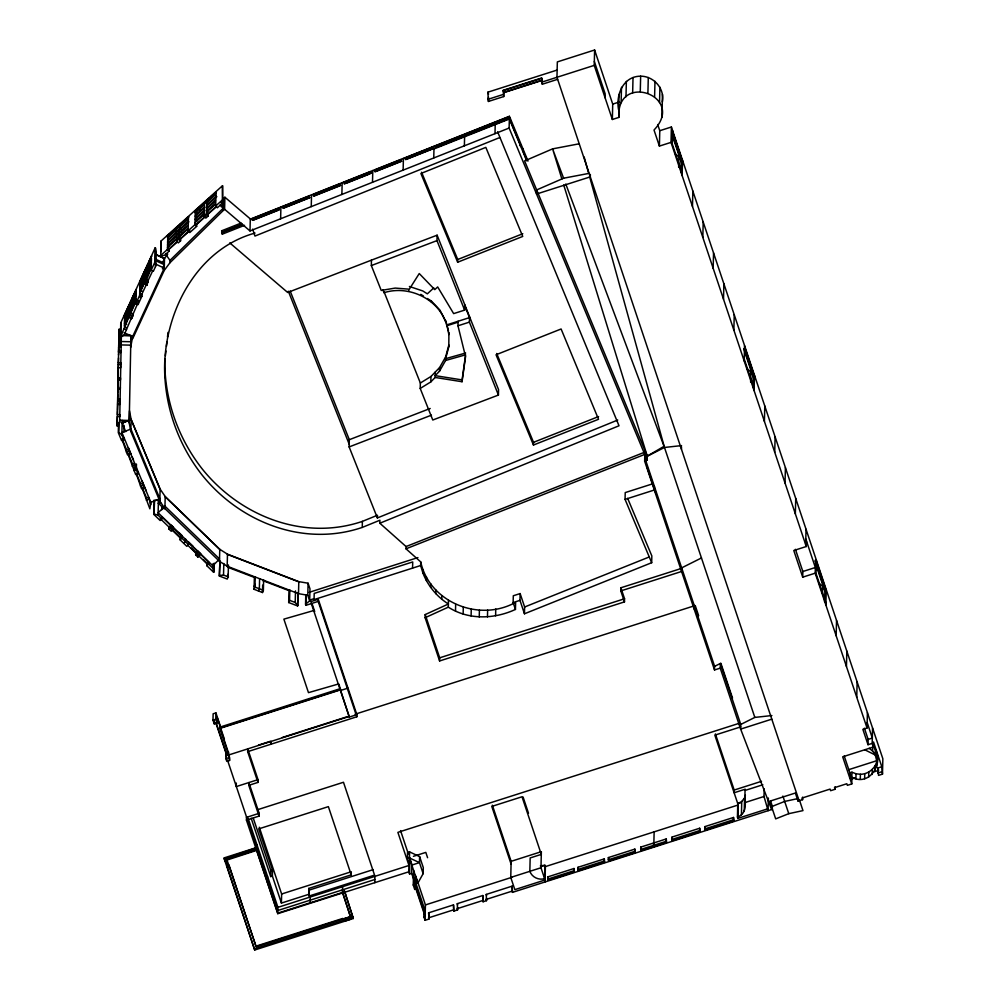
<?xml version="1.0" encoding="UTF-8"?>
<svg xmlns="http://www.w3.org/2000/svg" width="1000" height="1000" viewBox="0 0 1000 1000"><rect width="100%" height="100%" fill="white"/><g stroke="black" fill="none" stroke-linecap="round" stroke-linejoin="round"><path stroke-width="1.5" d="M465.637 353.025L445.625 358.663L448.8 346.8L448.913 332.713L448.862 334.525L446.675 324.012L448.537 331.262M659.4 146.088L659.775 130.712L671.4 127L671.025 142.375L659.4 146.088L654.013 130.013C686.325 95.975 616.337 71.15 618.812 117.413L612.35 119.475L594.237 65.375L594.612 50L557.337 61.913L556.962 77.287L799.112 800.775M662.337 101.9C664.938 88.812 653.85 76.1 640.65 76.188C623.35 76.125 615.55 94.838 618.612 109.838M119.712 419.663L119.65 422.55L117.15 425.95L117.325 416.575L119.763 416.625L119.8 414.65L117.375 414.6L119.05 329.312L121.425 332.812M119.65 422.55L121.325 337.025M314.088 598.663L310.75 599.725L310.7 601.663L318.25 599.25L318.188 601.388L305.925 605.312L305.55 604.212L309.675 600.875L307.787 595.25L298.512 593.675L227.175 566.225L219.475 561.325L164.9 508.575L159.812 501.125L130.838 431.413L129.2 422.837L130.925 335.7L121.35 335.487M118.588 350.45L118.537 352.425L120.962 352.475L121.013 350.5M118.612 349.588L118.663 347.163M118.688 346.312L119.05 329.312M117.9 387.1L117.85 389.075L120.275 389.125L120.325 387.137M117.912 386.225L117.975 383.812M118 382.962L118.15 374.675M118.162 373.812L118.312 368.125M118.325 367.75L118.3 365.725M118.375 364.875L118.438 362.2M118.375 361.812L118.513 357.95M118.562 355L118.588 353.7M118.612 352.125L118.675 349.45M118.7 347.875L118.75 345.2M117.15 425.95L117.45 411.325M117.475 410.462L117.613 404.775M117.625 404.438L117.613 402.375M117.675 401.562L117.737 398.888M117.688 398.462L117.825 394.637M117.837 393.075L117.9 390.4M117.925 388.825L117.975 386.15M118 384.575L118.062 381.9M121.312 337.15L121.062 347.275L119.288 343.8L119.637 329.325M138.912 300.525L124.075 335.125L120.412 337.287L120.763 322.825L155.137 247.875L155.912 252L155.55 266.462L153.387 271.2L151.163 270.225L151.213 268.25L144.775 284.163L146.988 285.138L148.312 280.375L146.1 279.4M123.912 437.762L123.863 439.738L121.613 440.637L118.287 432.625L118.5 423.938M120.938 337.525L120.763 322.825M123.863 439.738L121.862 434.925L118.825 432.413L119.075 422.287M120.725 365.775L120.675 367.75L118.25 367.7M120.037 402.425L119.987 404.4L117.562 404.35M120.412 337.287L129.5 315.613L129.45 317.587L131.662 318.562L132.938 315.788L132.988 313.8L130.762 312.825L135.887 301.675L135.838 303.65L138.05 304.625L141.875 296.288L141.925 294.312L139.713 293.337L144.825 282.175L144.775 284.163M129.512 314.75L129.575 312.325L124.462 323.488L124.4 325.9L135.9 300.812L135.963 298.4L130.85 309.55L130.787 311.962M121.862 434.925L122.212 420.462L123.375 423.25M123.912 432.113L124.012 427.55M124.038 426.312L124.062 425.425M129.775 451.925L129.725 453.913L127.475 454.8L122.238 440.075M129.6 311.475L129.65 309.062L124.537 320.213L124.475 322.625L135.988 297.538L136.05 295.125L130.925 306.275L130.875 308.688M129.675 308.188L129.738 305.775L124.612 316.938L124.562 319.35L136.062 294.25L136.125 291.837L131.012 303L130.95 305.413M129.45 317.587L130.762 312.825M131.662 318.562L131.713 316.588M129.725 453.913L128.613 449.1L126.35 450M129.2 422.837L129.488 410.8L131.125 419.375L160.113 489.087L165.2 496.538L219.762 549.288L227.475 554.188L298.8 581.638L308.087 583.212L309.975 588.837L309.675 600.875M124.1 335.325L130.938 335.475L130.638 347.512L132.688 336.488L164.262 268.1L155.612 264.1M130.838 431.413L131.125 419.375M137.988 471.75L137.938 473.725L135.688 474.613L127.525 452.825M134.137 467.825L134.075 470.712L136.325 469.825L136.463 464.038M137.938 473.725L134.425 465.25L134.475 463.275L132.225 464.162M135.838 303.65L139.662 295.312L139.713 293.337M139.787 290.062L139.725 292.475L144.85 281.312L144.9 278.9L139.787 290.062L142 291.038M143.863 485.913L143.812 487.887L141.562 488.775L136.325 474.05M146.988 285.138L147.037 283.15L140.188 297.725M143.812 487.887L142.688 483.088L140.438 483.975M150.863 501.825L149.863 508.812L141.613 486.8M150.787 504.725L148.562 497.25L146.312 498.137M151.163 270.225L154.787 262.337L155.137 247.875M155.55 266.462L155.662 248.1M150.5 504.263L150.575 501.362M214.213 563.188L213.6 572.275L206.788 565.675L208.487 563.987L208.538 562.013L199.65 553.4L199.6 555.375L197.887 557.075L195.675 554.925L197.387 553.237L197.438 551.263L188.538 542.65L188.487 544.625L186.788 546.312L180.138 539.888L181.85 538.2L181.9 536.213L173 527.612L172.95 529.587L171.25 531.275L169.037 529.138L170.738 527.438L170.787 525.462L161.9 516.862L161.85 518.837L160.138 520.525L153.863 514.438L154.213 499.975M204.825 213.875L195.05 222.65L196.688 224.4L196.65 226.375L189.775 232.562L188.125 230.812L188.175 228.837L178.975 237.113L180.625 238.863L180.575 240.837L178.287 242.9L176.637 241.15L176.688 239.175L167.488 247.45L169.137 249.2L169.088 251.175L164.638 255.188L160.787 256.188L160.75 241.3L222.525 185.7L222.575 200.575L221.225 204.25L217.325 207.763L215.675 206.012L215.725 204.037L206.537 212.312L206.488 214.288L208.137 216.038L205.837 218.1L204.2 216.35L204.237 214.375M153.863 514.438L154.588 501.012M160.9 251.85L160.75 241.3M161.85 518.837L158.075 515.175L158.425 500.712L155.887 499.95M132.625 338.85L164.2 270.475L164.5 258.438L167.775 254.025M159.812 501.125L160.113 489.087M169.088 251.175L167.45 249.425L167.488 247.45M176.713 238.312L176.762 235.9L167.575 244.175L167.512 246.588L188.2 227.975L188.25 225.562L179.062 233.837L179 236.25M176.788 235.037L176.85 232.625L167.65 240.9L167.587 243.312L188.275 224.7L188.337 222.288M176.875 231.75L176.925 229.338L167.738 237.613L167.675 240.037L188.35 221.412L188.412 219L179.225 227.275L179.163 229.688M161.812 509.75L161.887 506.712M164.2 270.475L169.938 262.75L169.988 260.387L165.575 254.088M164.9 508.575L165.2 496.538M173.775 230.062L173.738 231.363L175.9 229.425L175.938 228.125L173.775 230.062L175.425 231.812M169.037 529.138L169.075 527.15L170.787 525.462M180.575 240.837L178.925 239.088L178.975 237.113M179.075 232.975L179.137 230.562L188.912 221.788M180.138 539.888L180.188 537.913L181.9 536.213M185.5 538.775L185.438 541.663L183.725 543.362M194.975 210.987L194.938 212.288L197.1 210.338L197.138 209.037L194.975 210.987L196.625 212.738M196.65 226.375L195 224.625L195.05 222.65M204.9 210.613L195.125 219.375L195.062 221.788L204.262 213.512L204.325 211.088M204.975 207.325L195.212 216.1L195.15 218.512L204.338 210.238L204.4 207.825M195.287 212.812L195.225 215.225L204.425 206.95L204.488 204.537L195.287 212.812L196.938 214.562M198.162 208.113L198.137 209.412L200.3 207.463L200.325 206.163L198.162 208.113L199.812 209.862M195.675 554.925L195.725 552.95L197.438 551.263M197.887 557.075L197.938 555.087L206.825 563.7L206.788 565.675M206.612 209.025L206.55 211.45L215.75 203.162L215.812 200.75L206.612 209.025L208.263 210.787M216.85 196.65L206.688 205.763L206.637 208.175L215.825 199.9L215.888 197.475M206.775 202.475L206.713 204.887L215.912 196.612L215.975 194.2L206.775 202.475L208.425 204.225M208.137 216.038L208.175 214.062L206.537 212.312M214.137 193.738L214.112 195.037L216.275 193.088L216.3 191.788L214.137 193.738L215.787 195.487M214 571.875L212.8 568.162L212.9 563.812M222.575 200.575L222.525 185.7M244.55 225.325L222.312 234.163L221.663 230.8L241.125 223.075M213.6 572.275L213.812 563.587M222.312 234.163L221.663 230.8M169.938 262.75L223.375 210.375L223.663 198.337L224.9 197.237L250.3 218.9L250 230.938L509.125 128.05L509.412 116.287L250.287 219.175M223.375 210.375L224.6 209.275L224.9 197.237M224.425 739.3L217.15 717.575L217.013 722.975L214.237 723.863L212.987 720.125L213.137 713.8L215.925 712.9L220.875 727.712M214.237 723.863L214.325 719.812M219.475 561.325L219.762 549.288M217.013 722.975L215.763 719.237L215.925 712.9M219.363 576.038L219.925 561.038L219.363 576.038L227.262 579.062L228.137 576.838L228.438 564.963M228.475 576.962L223.525 575.075L223.812 563.5M340.487 688.587L219.875 727.138L219.838 728.438L340.462 689.887L339 684.15M227.175 566.225L227.475 554.188M340.475 689.525L219.85 728.075L229.638 757.688L229.562 760.462L226.775 761.35L225.863 758.625L226.025 752.3L216.112 722.675M351.213 919.163L342.488 891.825L344.562 891.162L353.3 918.5L254.713 950L224.262 859.025L224.288 857.85L256.1 847.675L256.775 849.725L224.975 859.887L224.95 861.062M227 867L228.038 866.663L226 860.362L256.762 850.35L256.9 844.562M229.562 760.462L228.75 753.65L225.963 754.55M227 867.175L227.025 866L229.112 865.337L256.125 946.75L350.538 916.587M227.037 860.037L256.125 946.75M228.038 866.663L226 860.362M229.112 865.337L228.05 866.488M236.312 783.05L236.225 786.6L258.025 779.638L247.725 748.888L247.662 751.663L257.95 782.412L248.787 785.337L259.088 816.087L246.45 820.125L277.762 913.675L408.812 871.8L408.975 865.475L397.887 832.362L739.325 723.263M252.288 218.637L252.25 220.35L278.663 209.862L278.7 208.15L252.288 218.637L252.975 220.287L279.387 209.8L278.7 208.15M246.45 820.125L246.525 816.988M248.787 785.337L248.863 782.562L259.15 813.312L259.088 816.087M263.625 579.9L263.375 590.312L262.488 592.525L254.075 589.3L254.363 577.425L227.55 567.188M254.075 589.3L254.95 587.087L255.212 576.737M259.613 578.65L259.363 588.775L258.488 590.988M256.1 847.675L256.062 848.863L224.262 859.025M262.488 592.525L262.675 585.087M257.95 782.412L258.025 779.638M254.713 950L227.025 866M280.625 218.775L280.912 207.025M282.913 206.475L282.875 208.188L309.288 197.7L309.325 195.987L282.913 206.475L283.6 208.125L310.012 197.65M267.275 881.75L267.413 875.962M271.1 744.175L271.163 741.388M258.05 809.562L343.475 782.262L374.55 875.113L309.137 896.012L308.738 888.425L351.213 874.85L328.375 806.637L258.725 828.888L272.525 870.1L272.375 876.062L270.712 876.587L270.85 870.638L253.263 818.1M277.762 913.675L277.913 907.35L248.075 818.188M298.15 592.4L297.613 605.95L288.688 602.537L288.975 590.638L262.787 580.625M308.587 894.388L281.413 903.075L281.637 894L259.288 827.237M288.688 602.537L289.575 600.325L289.825 589.913M297.825 605.413L295.212 602.475L295.5 590.9M297.613 605.95L297.938 592.925M298.512 593.675L298.8 581.638M311.25 206.612L311.537 194.862M313.538 194.312L313.5 196.025L339.913 185.538L339.95 183.825L313.538 194.312L314.225 195.975L340.637 185.487L339.95 183.825M305.55 604.212L305.775 595.188M305.925 605.312L306.175 594.775M307.787 595.25L308.087 583.212M309.137 896.012L308.738 888.425M310.113 903.337L310.262 897.013M341.875 194.462L342.163 182.7M344.162 182.162L344.125 183.863L370.525 173.375L370.575 171.675L344.162 182.162L344.85 183.812M617.737 420.037L377.388 517.95L349.137 446.925L349.312 439.7L290.163 291.025M344.288 918.575L344.963 920.987L351.213 918.988L342.475 892.463L342.612 886.675M344.562 891.162L353.3 918.5M318.25 599.25L356.863 714.638L349.325 717.05L340.462 689.887M344.963 921.162L344.988 919.987L254.737 948.825M351.213 874.85L351.287 871.737M350.562 915.95L350.538 916.762L344.288 918.763M247.662 751.663L356.812 716.775L356.863 714.638M255.037 233.062C197.188 249.037 164.9 310.85 164.587 367.887A181.225 177.338 1.4 0 0 201.788 474.637C239.575 522.062 303.288 547.475 362.25 527.425L362.4 521.375L377.463 515.237L377.388 517.95M372.5 182.3L372.788 170.538M464.75 304.688L464.625 310.113L453.65 313.612L437.675 286.938L434.775 289.625L419.25 273.55L409.338 289.188L395.2 288.087L381.225 290.425L371.337 265.562L371.463 260.138L437.113 235.188L498.55 389.637L498.425 395.062L432.775 420.012L420.213 388.438L420.35 383.013L384.05 291.788L384.038 292.688C409.125 284.738 439.325 299.225 446.65 324.913L469.513 317.613L464.738 305.587M374.787 170L374.75 171.713L401.15 161.225L401.2 159.512L374.787 170L375.475 171.65L401.887 161.163M514.188 603.112C478.387 621.875 429.538 602.25 420.712 561.9L406 548.812L406.062 546.55L379.825 523.225L379.9 520.225L362.25 527.425M374.8 882.675L374.963 876.338M403.125 170.138L403.413 158.387M405.412 157.838L405.375 159.55L431.775 149.062L431.825 147.35L405.412 157.838L406.1 159.488L432.512 149L431.825 147.35M408.875 291.375L408.9 290.462M412.562 568.112L412.725 561.938L314.212 593.413L314.062 599.6L420.625 565.538L420.712 561.9M420.788 295.262L420.8 294.35L423.438 296.012M411.275 862.7L409.188 863.363L407.388 857.975L407.512 852.575L409.6 851.912L419.613 856.6L423.3 867.613L423.15 873.65L417.863 883.088L409.45 857.95L409.6 851.912M409.188 863.363L409.25 860.662M407.388 857.975L409.462 857.312L411.85 864.438L411.637 873.325L409.55 874L409.825 862.562M414.712 889.412L414.837 884.1L416.075 883.713L415.95 889.013L414.712 889.412L413.237 885L413.675 870.588M413.237 885L415.325 884.338L415.538 875.45M681.65 568.35L620.875 587.775L624.55 598.75L624.475 601.888L439.6 660.962L425.125 617.712L425.213 614.575L448.387 604.012C436.95 596.737 427.925 585.875 423 573.237L423.088 569.6M433.75 157.975L434.038 146.225M431.325 301.913L431.35 301.012L427.4 298.512M417.863 883.088L416.075 877.062L413.988 877.725M462.4 136.9L462.45 135.188L436.037 145.675L436 147.387L507.762 118.888L507.8 117.188L467.137 133.338L467.088 135.037M420.213 388.438L430.825 381.912L430.962 376.488L439.588 367.575L445.675 356.85L448.85 344.988L448.8 346.8M419.613 856.6L419.462 862.638L423.15 873.65M426.362 580.575L426.463 576.925M464.625 310.113L436.975 240.613L437.113 235.188M430.825 381.912L435.138 377.463L435.275 372.038M430.662 587.425L430.75 583.787M457.625 907.4L457.562 909.912L453.775 911.125L453.5 904.887L428.65 912.825L428.938 919.062L425.05 920.3L423.875 916.8L424.012 911.5L425.25 911.1L416.075 883.713M425.05 920.3L425.425 904.925L417.625 881.612M435.138 377.463L462.05 381.725L462.1 379.913L435.188 375.65L439.5 371.2L439.588 367.575M435.825 593.688L435.913 590.037M428.938 919.062L428.65 912.825M445.838 321.712L439.875 310.012L431.35 301.012M439.5 371.2L445.588 360.475L445.675 356.85M439.6 660.962L439.688 657.825L425.213 614.575M441.763 599.25L441.85 595.6M515.612 602.663L515.438 609.438C494.263 619.275 468.35 620.112 448.312 607.15L448.475 600.363M457.675 262.213L420.9 173.5L485.825 147.375L522.737 236.438L457.675 262.213L457.738 259.5L421.562 172.225M462.05 381.725L465.55 356.637L457.975 325.788L458.088 321.262M464.375 145.825L464.663 134.062M455.5 611.05L455.662 604.263M453.775 911.125L453.5 904.887M498.425 395.062L469.4 322.137L469.538 316.712M463.137 614.012L463.3 607.225M457.562 909.912L457.287 903.675L482.788 895.525L483.075 901.762L486.525 900.662L486.587 898.15M471.1 615.988L471.262 609.212M540.925 80.525L503.837 92.375L503.738 96.55L488.413 101.45L487.9 92.175L557.137 70.05M488.413 101.45L488.512 97.112M479.25 616.95L479.412 610.175M495 133.663L495.213 124.612M487.463 616.888L487.625 610.1M483.075 901.762L482.788 895.525M503.738 96.55L503.162 90.325L541.725 78L542.312 84.225L557.638 79.325M486.525 900.662L486.238 894.425L512.163 886.137L512.438 892.375L772.275 809.35L772.35 806.325L770.55 800.938M495.6 615.788L495.763 609M509.412 116.287L510.037 120.662L509.35 119L433.975 148.938M510.325 118.663L510.275 120.45L521.188 146.713L521.225 144.913L519.612 145.55M522.762 148.613L522.725 150.4L526.737 160.075M515.438 609.438L513.138 602.55L513.3 595.763L520.138 593.575L524.625 607L524.462 613.787L651.675 562.712L651.838 555.938L627.65 498.35M511.138 861.325L541.362 851.675L540.975 867.763L545.062 879.975L514.837 889.638L510.75 877.425L511.138 861.325L492.35 805.188M512.438 892.375L512.163 886.137M524.462 613.787L519.975 600.363L520.138 593.575M533.462 445.037L496.037 354.762L561.1 328.988L598.525 419.275L533.462 445.037L533.525 442.325L496.688 353.475M542.312 84.225L541.725 78.275L503.15 90.6L503.837 92.638L542.413 80.312M545.013 881.975L545.388 866.6L544.95 865.288L540.4 865.812M547.812 879.087L547.863 876.862L573.987 868.512L574.338 871.95L548.212 880.3L547.812 879.087L573.938 870.738L573.987 868.512M548.212 880.3L547.863 876.862M590.35 174.45L590.288 176.863L536.55 194.037L536.65 189.938L563.6 178.212L588.7 173.438L584.163 157M578 869.438L578.05 867.275L604.3 858.888L604.65 862.262L578.413 870.65L578 869.438L604.25 861.05L604.3 858.888M578.413 870.65L578.05 867.275M605.087 97.775L605.175 93.875L594.338 61.475M612.35 119.475L612.725 104.1L594.612 50M618.812 117.413L618.987 94.462M621.112 102.662L621.487 87.287M625.988 96.775L626.362 81.412M608.312 859.8L608.375 857.575L634.862 849.112L635.225 852.55L608.725 861.012L608.312 859.8L634.812 851.338L634.862 849.112M632.65 92.925L633.025 77.55M624.475 601.888L620.8 590.913L620.875 587.775M651.675 562.712L625.062 499.375L625.225 492.587L653.012 483.713M640.275 91.562L640.65 76.188M647.913 92.875L648.288 77.5M714.525 669.963L714.613 666.35L720.35 663.475L720.238 668.138L714.525 669.963L644.65 461.163L644.812 454.387L406 548.812M654.6 96.688L654.975 81.312M644.65 461.163L647.15 460.175L647.25 456.087L563.737 185.025M640.7 849.475L640.763 847.1L666.263 838.95L666.612 842.537L641.1 850.688L640.7 849.475L666.2 841.325L666.263 838.95M641.1 850.688L640.763 847.1M659.538 102.537L659.912 87.163M661.963 117.275L662.475 94.325M654.4 486.413L654.3 490.025L625.062 499.375M653.425 843.05L653.763 847.212M653.838 844.262L654.137 831.85M672.613 130.612L672.288 144L682.188 173.575M678.662 167.138L678.925 156.725L675.325 153.963M680.875 172.488L681.175 160.625L672.763 135.475M682.138 175.562L682.513 160.2L681.175 160.625M672.013 839.425L672.075 837.062L699.688 828.238L700.037 831.812L672.425 840.638L672.013 839.425L699.625 830.6L699.688 828.238M681.45 449.212L681.5 446.8M672.425 840.638L672.075 837.062M692.475 206.462L692.85 191.088M702.825 237.375L703.2 222M694.125 608.987L694.212 605.375M713.162 268.288L713.55 252.913M704.737 828.938L704.8 826.637L733.525 817.463L733.875 820.975L705.15 830.15L704.737 828.938L733.462 819.762L733.525 817.463M705.15 830.15L704.8 826.637M723.512 299.188L723.888 283.812M733.863 330.1L734.237 314.725M744.2 361L744.575 345.637M715.4 733.913L734.188 790.05L734.125 792.763L745.25 789.212C743.737 798.4 749.45 812.875 737.438 817.038L737.887 818.363L768.1 808.7L768.363 798.025M737.438 817.038L737.775 803.662L741.75 801.462L744.575 797.95L745.387 795.088M737.887 818.363L738.213 804.975L714.837 735.15L740.738 726.875M720.35 663.475L740.763 724.45L740.65 729.112L771.587 809.562M750.638 382.163L750.888 371.75L747.288 368.988M741.425 814.85L741.75 801.462M752.837 387.5L753.15 375.637L744.725 350.5M754.1 390.588L754.475 375.213L753.15 375.637L750.888 371.75M744.25 811.338L744.575 797.95M764.412 421.4L764.788 406.025M768.112 810.675L764.013 796.488L764.2 788.863M774.725 452.2L775.1 436.825M785.037 483.013L785.413 467.638M795.35 513.812L795.725 498.438M802.85 571.512L815.35 567.513L815.212 573.175L802.712 577.163L802.85 571.512L795.413 549.3M802.65 797.087L802.588 799.663L798.062 801.1L798.125 798.538L784.675 801.438L771.587 806.625L775.688 818.875L788.775 813.675L802.975 810.612L799.338 799.725M805.662 544.625L806.038 529.25M802.712 577.163L793.787 550.513L806.287 546.512L806.425 540.862M815.962 575.425L816.338 560.05L815.013 560.475M822.475 593.6L822.65 586.163L819.062 583.4M824.6 601.925L824.912 590.062L826.25 589.637L825.875 605.013M836.162 635.763L836.538 620.388M802.588 799.663L802.038 798.05L830.075 789.087L830.612 790.7L835.025 789.3L835.088 786.725M846.45 666.513L846.825 651.137M835.025 789.3L834.488 787.675L846.825 783.737L847.362 785.35L851.762 783.95L851.888 778.913L844.225 756.012M851.825 777.237L851.95 772.212L849.862 772.875L849.75 777.9L851.825 777.237C870.675 787.663 886.087 759.8 872.738 746.05L872.613 751.087L875.175 754.575L877.237 762.862M856.75 697.262L857.125 681.888M855.913 778.812L856.038 773.787L851.95 772.212M860.275 779.312L860.4 774.287C869.262 774.262 877.212 766.762 877.35 757.837M864.625 778.725L864.75 773.688M872.562 728.012L872.188 743.388L868.012 744.712L862.862 729.338L867.038 728.012L867.412 712.638M868.012 744.712L868.15 739.4L864.4 728.213M868.675 777.062L868.8 772.038M872.163 774.45L872.288 769.425M851.762 783.95L842.688 756.825L873.4 747.013L873.525 741.988L881.812 766.75L882.475 774.125L878.525 775.387L877.862 768.012L881.812 766.75M875.175 754.575L875.3 749.55M874.862 771.062L874.987 766.038M876.75 758.587L876.875 753.562M876.587 767.113L876.712 762.087M882.475 774.125L882.85 758.763L671.4 127M165.087 358.738L164.737 361.838A181.225 177.338 1.4 0 0 201.938 468.587C239.725 516.013 303.438 541.425 362.4 521.375M165.425 355.637L165.938 350.988M166.462 346.337L166.975 341.688M167.488 337.038L168 332.388M462.1 379.913L465.588 354.825L445.588 360.475M227.325 576.3L228.212 574.075M254.137 586.538L255.025 584.325M147.262 282.312L152.787 270.613M162.562 262.85L164.5 258.438L155.85 254.425M162.413 268.888L164.35 264.7L155.7 260.688M218.575 559.925L212.85 565.788L158.112 512.788L164.963 506.2L219.525 558.95M206.825 563.7L208.538 562.013M221.287 206.788L223.512 204.6L221.262 202.6M169.988 260.387L223.438 208.012L220.05 205.012M158.338 503.35L160.3 501.238M433.775 287.9L427.35 293.837L422.825 290.963L409.4 286.475M160.4 255.775L167.45 249.425M176.637 241.15L178.925 239.088M188.125 230.812L195 224.625M204.2 216.35L206.488 214.288M215.675 206.012L222.175 200.162M168.15 249.713L177.387 241.4M180.85 238.287L188.925 231.012M197 223.75L205.075 216.475M207.387 214.4L216.612 206.088M169.137 249.2L177.188 241.962M180.625 238.863L189.825 230.588M196.688 224.4L205.888 216.125M208.175 214.062L216.225 206.825M420.35 383.013L430.962 376.488M714.613 666.35L644.737 457.55L664.05 446.325M644.737 457.55L664.475 447.463L681.538 445.6M701.462 557.962L681.663 567.875L681.575 571.487L620.8 590.913M740.763 724.45L754.825 717.412L771.888 715.55M425.125 617.712L448.312 607.15M379.825 523.225L619.012 425.775L497.638 131.85M499.575 137.625L254.963 236.062L252.65 229.137M524.625 607L648.95 557.087M221.625 232.5L242.475 224.225M222.35 232.45L241.812 224.725M346.238 183.263L369.875 173.875M463.137 136.85L436.725 147.338L436.037 145.675M469.225 134.438L508.488 118.85L507.8 117.188M457.738 259.5L522.8 233.725M126.3 451.975L128.562 451.087M132.175 466.138L134.425 465.25M140.387 485.95L142.637 485.062M146.263 500.125L148.512 499.225M533.525 442.325L598.587 416.562M406.062 546.55L644.538 452.25M129.85 419.888L122.163 422.9L125.725 431.675M122.15 423.125L129.838 420.112M371.463 260.138L287.688 292.488L229.775 242.9M349.312 439.7L430.2 408.475M349.137 446.925L431.475 415.15M371.337 265.562L436.975 240.613M231.5 856.513L256.825 847.738M487.725 99.412L503.05 94.513M541.625 82.188L594.237 65.375M612.725 104.1L619.188 102.037M446.637 325.825L458.062 322.175M457.975 325.788L469.4 322.137M309.15 592.337L417.912 557.587M513.138 602.55L519.975 600.363M212.987 720.125L215.763 719.237M439.688 657.825L624.55 598.75M340.45 690.525L347.987 688.112M814.975 561.663L816.312 561.237L826.213 590.825L824.887 591.25L815.475 563.138M228.787 752.337L226 753.225L215.812 722.8M225.95 755.487L228.725 754.6M258.475 745.088L270.363 741.287M282.262 737.487L347.7 716.575M355.138 714.2L694.2 605.85M225.938 755.85L349.338 716.413M225.863 758.625L228.65 757.738M246.525 817.35L259.15 813.312M224.95 860.875L225.987 860.55M270.85 870.638L272.525 870.1M771.8 719.163L740.65 729.112L720.238 668.138M281.637 894L349.812 872.212M413.425 856.338L425.812 852.387L427.587 857.712M309.288 890.062L373.2 869.638M277.913 907.35L408.975 865.475M411.838 865.075L419.462 862.638L409.45 857.95M374.875 879.5L277.838 910.512L227.413 759.875M342.475 892.463L277.775 913.138L256.762 850.35M417.875 882.45L415.8 883.112L414.438 879.075M868.15 739.4L872.312 738.062L867.175 722.45M734.188 790.05L761.538 781.312M256.15 946.112L342.837 918.413M745.225 790.387L762.85 784.762M350.875 917.788L344.625 919.963L350.875 917.962M351.238 917.987L353.325 917.325M540.625 866.675L544.95 865.288L544.612 878.662C538.65 880.438 531.975 877.212 529.837 871.325L530.163 857.938L541.3 854.388L522.013 796.775L491.788 806.425L511.075 864.038M737.775 803.675L740.65 802.75M510.75 877.425L540.975 867.763M744.925 802.588L764.013 796.488M425.425 904.925L512.225 877.2M545.388 866.6L738.213 804.975M848.675 769.675L876.9 760.662M851.888 778.913L854.862 777.962M874.188 771.787L878.65 770.362L877.862 768.012M423.875 916.8L425.112 916.413L415.95 889.013M877.738 773.037L881.688 771.775M428.525 917.85L453.375 909.912M457.163 908.7L482.663 900.55M486.112 899.45L512.038 891.162M313.675 610.55L283.875 619.138L308.475 692.65L338.275 684.05M578.975 143.837L552.6 148.875L524.6 160.925L647.25 456.087M219.562 575.513L223.525 575.075M118.825 340.613L121.263 340.662M118.35 362.675L120.787 362.725L120.738 364.7L118.312 364.65M118.062 377.95L120.5 378L120.45 379.975L118.025 379.938M117.662 399.325L120.1 399.375L120.05 401.35L117.613 401.3M121.213 341.525L130.775 341.737M121.125 344.938L130.7 345.138M119.7 420.188L129.262 420.475M856.038 773.787L860.4 774.287M154.262 514.038L158.075 515.175M254.95 587.087L263.375 590.312M289.575 600.325L295.212 602.475M227.463 554.412L298.8 581.862M124.125 332.75L132.688 336.488M146.05 281.375L148.262 282.35M139.662 295.312L141.875 296.288M130.725 314.812L132.938 315.788M124.462 323.488L126.675 324.462M124.375 326.763L126.6 327.738M124.325 328.738L126.55 329.712M155.85 254.65L164.488 258.663M155.575 259.2L162.987 262.638M864.862 749.825L875.938 755.325M869.225 748.337L872.613 751.087M224.6 209.275L250 230.938M165.188 496.763L219.762 549.513M158.425 500.712L160.613 502.837M158.35 503.125L164.05 508.8M171.363 525.212L173.512 527.3M178.9 532.513L182.138 535.65M188.562 541.987L193 546.287M197.45 550.588L200.775 553.812M170.738 527.438L172.95 529.587M181.85 538.2L188.487 544.625M197.387 553.237L199.6 555.375M208.487 563.987L212.8 568.162M171.812 528.987L180.425 537.337M191.287 547.975L196.85 553.362M203.512 559.812L206.85 563.038M160.188 518.55L169.075 527.15M171.3 529.3L180.188 537.913M187.95 545.413L195.725 552.95M206.688 205.763L208.337 207.512M195.212 216.1L196.85 217.85M195.125 219.375L196.775 221.125M179.225 227.275L180.863 229.025M179.137 230.562L180.787 232.312M179.062 233.837L180.7 235.588M167.738 237.613L169.375 239.375M167.65 240.9L169.3 242.65M167.575 244.175L169.225 245.925M678.925 156.725L681.162 160.625M822.65 586.163L824.15 588.763M510.112 117.95L528.025 161.05M509.35 119L526.763 160.888M509.125 128.05L647.15 460.175M467.137 133.338L467.825 135M370.575 171.675L371.262 173.325M131.125 419.6L160.1 489.312M128.35 447.65L131.2 454.525M132.338 457.275L133.475 460.025M142.113 481L146.225 490.925M122.112 438.925L126.662 449.925M128.375 454.038L132.363 463.663M136.337 473.387L140.45 483.312M142.8 488.975L146.325 497.475M382.95 289.975L384.038 292.688M288.325 291.212L349.2 444.212M563.6 178.212L552.6 148.875L561.9 179.062M565.788 184.05L664.475 447.463L754.825 717.412M672.588 131.8L682.487 161.375L681.15 161.8L672.237 135.188M744.55 346.812L754.45 376.4L753.112 376.825L743.713 348.725M816.5 564.913L824.412 588.587M805.8 538.962L816.1 569.775M744.25 359.012L754.15 388.6M816.012 573.438L825.913 603.013M671.025 142.375L806.287 546.512M815.212 573.175L867.038 728.012M872.188 743.388L873.4 747.013M657.7 124.525L659.775 130.712M798.062 801.1L795.362 793.025L769.575 801.263L772.275 809.35M782.875 796.05L788.775 813.675M720.888 663.263L732.537 698.112M695.25 605.562L698.65 615.725M646.612 465.725L656.188 494.338M737.75 804.862L738.188 806.162M733.462 819.762L733.875 820.975M487.9 92.175L488.587 94.213M699.625 830.6L700.037 831.812M666.2 841.325L666.612 842.537M634.812 851.338L635.225 852.55M608.375 857.575L608.775 858.787M604.25 861.05L604.65 862.262M573.938 870.738L574.338 871.95M523.075 797.013L528.513 813.263M544.925 866.475L545.35 867.788M486.238 894.425L486.65 895.638M457.287 903.675L457.688 904.887M400.55 830.612L408.35 853.925M411.637 873.325L415.325 884.338M416.775 889.875L423.525 910.05M318.188 601.388L356.812 716.775M408.812 871.8L409.55 874M312.238 604.163L314.713 611.575M311.125 602.925L349.325 717.05M272.375 876.062L281.413 903.075M251.163 818.213L270.712 876.587M219.875 727.138L228.263 752.188M224.288 857.85L224.975 859.887M420.625 565.538L423 573.237M589.538 176.45L664.475 447.463M445.85 320.812L446.4 322.95M124.45 315.25L124.412 316.562L125.65 312.638L124.45 315.25M126.225 311.375L126.2 312.688L127.425 308.762L126.225 311.375M128 307.5L127.975 308.812L129.213 304.887L128 307.5M129.775 303.625L129.75 304.925L130.988 301.012L129.775 303.625M131.562 299.75L131.525 301.05L132.762 297.125L131.562 299.75M133.338 295.875L133.3 297.175L134.537 293.25L133.338 295.875M135.113 292L135.075 293.3L136.312 289.375L135.113 292M139.8 281.788L139.762 283.087L141 279.163L139.8 281.788M139.863 286.788L139.812 289.2L144.925 278.038L144.987 275.625L139.863 286.788M139.95 283.5L139.887 285.912L145 274.762L145.062 272.35L139.95 283.5M141.575 277.913L141.537 279.212L142.775 275.287L141.575 277.913M143.35 274.037L143.325 275.338L144.55 271.413L143.35 274.037M145.125 270.163L145.1 271.462L146.337 267.538L145.125 270.163M146.175 276.125L146.125 278.538L151.237 267.375L151.3 264.962L146.175 276.125M146.263 272.85L146.2 275.262L151.312 264.113L151.375 261.688L146.263 272.85M146.337 269.562L146.275 271.988L151.4 260.825L151.45 258.412L146.337 269.562M146.912 266.288L146.875 267.587L148.112 263.663L146.912 266.288M148.688 262.413L148.65 263.712L149.887 259.788L148.688 262.413M150.463 258.538L150.425 259.837L151.662 255.912L150.463 258.538M167.387 235.812L167.35 237.125L169.513 235.175L169.55 233.875L167.387 235.812M170.575 232.938L170.55 234.25L172.712 232.3L172.738 231L170.575 232.938M176.975 227.188L176.938 228.487L179.1 226.55L179.137 225.25L176.975 227.188M180.162 224.312L180.138 225.613L182.3 223.675L182.325 222.375L180.162 224.312M183.363 221.438L183.325 222.738L185.487 220.8L185.525 219.5L183.363 221.438M186.55 218.562L186.525 219.862L188.688 217.925L188.713 216.625L186.55 218.562M201.363 205.238L201.325 206.537L203.487 204.587L203.525 203.287L201.363 205.238M204.562 202.362L204.525 203.663L206.688 201.713L206.713 200.413L204.562 202.362M207.75 199.488L207.725 200.787L209.875 198.837L209.913 197.537L207.75 199.488M210.95 196.612L210.912 197.913L213.075 195.963L213.113 194.662L210.95 196.612M159.875 498.762L150.85 502.35L121.925 432.562L130.887 429.05L159.875 498.762"/></g></svg>
